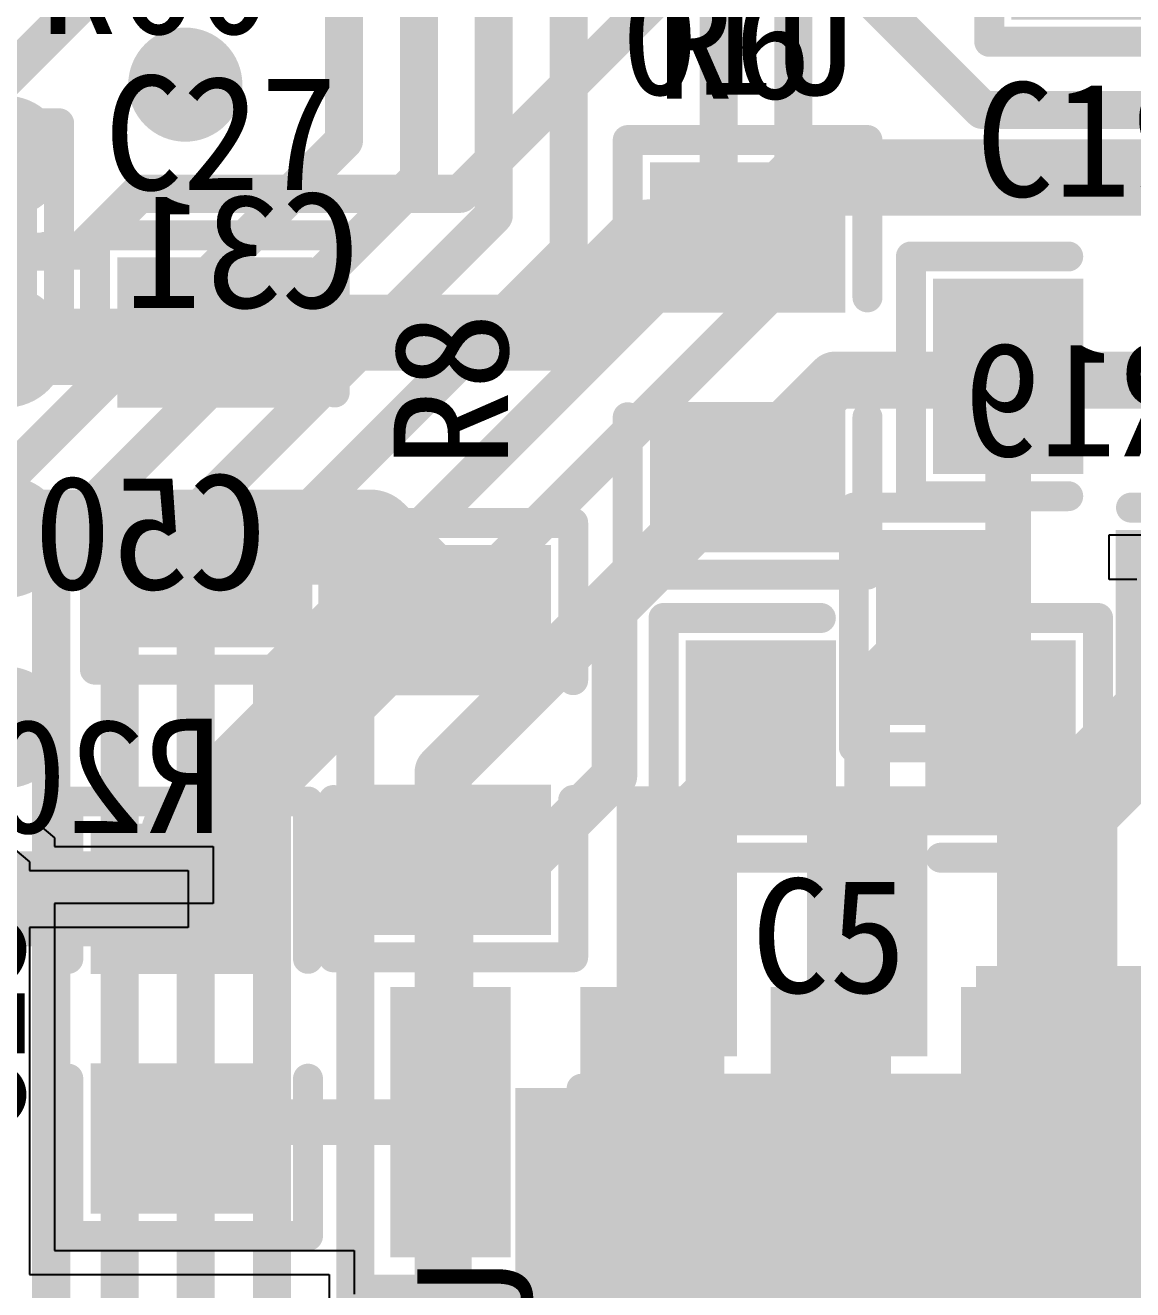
# Model space of a CAD drawing. Header units: millimetres. Extents: x 192 to 285.3, y 128.7 to 184.7.
# Drawn here: x 211.67 to 219.06, y 153.14 to 161.58 of the extents above; entities that cross this region are included whole.
import ezdxf

# ---------------------------------------------------------------- set-up
doc = ezdxf.new("R2010")
doc.units = ezdxf.units.MM
for name, color, linetype in [('BottomLayer', 5, 'Continuous'), ('BottomOverlay', 54, 'Continuous'), ('BottomPaste', 16, 'Continuous'), ('BottomSolder', 6, 'Continuous'), ('ConnectLayer', 7, 'Continuous'), ('MidLayer1', 16, 'Continuous'), ('MidLayer2', 76, 'Continuous'), ('MultiLayer', 9, 'Continuous'), ('TopLayer', 1, 'Continuous'), ('TopOverlay', 2, 'Continuous'), ('TopPaste', 8, 'Continuous'), ('TopSolder', 216, 'Continuous'), ('ViaHoleLayer', 16, 'Continuous')]:
    doc.layers.add(name, color=color, linetype=linetype)

# ---------------------------------------------------------------- blocks, each defined once
blk = doc.blocks.new('MP4560DN_FOOTPRINT_B_34')
at = {"layer": 'BottomLayer'}
for points in [[(-0.8, 3.51), (0.8, 3.51), (-0.8, 4.11), (0.8, 4.11)], [(4.6, 3.51), (6.2, 3.51), (4.6, 4.11), (6.2, 4.11)], [(4, 3.655), (1.4, 3.655), (4, 0.155), (1.4, 0.155)], [(-0.8, 2.24), (0.8, 2.24), (-0.8, 2.84), (0.8, 2.84)], [(4.6, 2.24), (6.2, 2.24), (4.6, 2.84), (6.2, 2.84)], [(-0.8, 0.97), (0.8, 0.97), (-0.8, 1.57), (0.8, 1.57)], [(4.6, 0.97), (6.2, 0.97), (4.6, 1.57), (6.2, 1.57)], [(-0.8, -0.3), (0.8, -0.3), (-0.8, 0.3), (0.8, 0.3)], [(4.6, -0.3), (6.2, -0.3), (4.6, 0.3), (6.2, 0.3)]]:
    blk.add_solid(points, dxfattribs=at)
at = {"layer": 'BottomOverlay', "const_width": 0.2}
for points in [[(4.318, 4.445), (1.1176, 4.445)], [(1.1176, -0.635), (1.1176, 4.445)], [(4.318, -0.635), (4.318, 4.445)], [(2.2, -0.635), (1.1176, -0.635)], [(4.318, -0.635), (3.2, -0.635)]]:
    blk.add_lwpolyline(points, dxfattribs=at)
at = {"layer": 'BottomOverlay', "const_width": 0.1}
for points in [[(1.0676, 4.445, 1), (1.1676, 4.445, 1)], [(1.0676, 4.445, 1), (1.1676, 4.445, 1)], [(4.268, 4.445, 1), (4.368, 4.445, 1)], [(4.268, 4.445, 1), (4.368, 4.445, 1)], [(1.0676, -0.635, 1), (1.1676, -0.635, 1)], [(1.0676, -0.635, 1), (1.1676, -0.635, 1)], [(2.15, -0.635, 1), (2.25, -0.635, 1)], [(2.15, -0.635, 1), (2.25, -0.635, 1)], [(3.15, -0.635, 1), (3.25, -0.635, 1)], [(3.15, -0.635, 1), (3.25, -0.635, 1)], [(4.268, -0.635, 1), (4.368, -0.635, 1)], [(4.268, -0.635, 1), (4.368, -0.635, 1)]]:
    blk.add_lwpolyline(points, format="xyb", close=True, dxfattribs=at)
at = {"layer": 'BottomOverlay', "const_width": 0.2}
blk.add_lwpolyline([(2.2, -0.635, -1), (3.2, -0.635)], format="xyb", dxfattribs=at)
at = {"layer": 'BottomPaste'}
for points in [[(-0.8, 3.51), (0.8, 3.51), (-0.8, 4.11), (0.8, 4.11)], [(4.6, 3.51), (6.2, 3.51), (4.6, 4.11), (6.2, 4.11)], [(4, 3.655), (1.4, 3.655), (4, 0.155), (1.4, 0.155)], [(-0.8, 2.24), (0.8, 2.24), (-0.8, 2.84), (0.8, 2.84)], [(4.6, 2.24), (6.2, 2.24), (4.6, 2.84), (6.2, 2.84)], [(-0.8, 0.97), (0.8, 0.97), (-0.8, 1.57), (0.8, 1.57)], [(4.6, 0.97), (6.2, 0.97), (4.6, 1.57), (6.2, 1.57)], [(-0.8, -0.3), (0.8, -0.3), (-0.8, 0.3), (0.8, 0.3)], [(4.6, -0.3), (6.2, -0.3), (4.6, 0.3), (6.2, 0.3)]]:
    blk.add_solid(points, dxfattribs=at)
at = {"layer": 'BottomSolder'}
for points in [[(-0.9016, 3.4084), (0.9016, 3.4084), (-0.9016, 4.2116), (0.9016, 4.2116)], [(4.4984, 3.4084), (6.3016, 3.4084), (4.4984, 4.2116), (6.3016, 4.2116)], [(4.1016, 3.7566), (1.2984, 3.7566), (4.1016, 0.0534), (1.2984, 0.0534)], [(-0.9016, 2.1384), (0.9016, 2.1384), (-0.9016, 2.9416), (0.9016, 2.9416)], [(4.4984, 2.1384), (6.3016, 2.1384), (4.4984, 2.9416), (6.3016, 2.9416)], [(-0.9016, 0.8684), (0.9016, 0.8684), (-0.9016, 1.6716), (0.9016, 1.6716)], [(4.4984, 0.8684), (6.3016, 0.8684), (4.4984, 1.6716), (6.3016, 1.6716)], [(-0.9016, -0.4016), (0.9016, -0.4016), (-0.9016, 0.4016), (0.9016, 0.4016)], [(4.4984, -0.4016), (6.3016, -0.4016), (4.4984, 0.4016), (6.3016, 0.4016)]]:
    blk.add_solid(points, dxfattribs=at)
blk = doc.blocks.new('0603_B_46')
at = {"layer": 'BottomLayer'}
for points in [[(-1.1999, -0.55), (-0.4, -0.55), (-1.1999, 0.55), (-0.4, 0.55)], [(0.4, -0.55), (1.2, -0.55), (0.4, 0.55), (1.2, 0.55)]]:
    blk.add_solid(points, dxfattribs=at)
at = {"layer": 'BottomOverlay', "const_width": 0.2}
for points in [[(-1.45, -0.8), (-1.45, 0.8)], [(-1.45, 0.8), (-0.4, 0.8)], [(0.4, 0.8), (1.45, 0.8)], [(1.45, -0.8), (1.45, 0.8)], [(-1.45, -0.8), (-0.4, -0.8)], [(0.4, -0.8), (1.45, -0.8)]]:
    blk.add_lwpolyline(points, dxfattribs=at)
at = {"layer": 'BottomOverlay', "const_width": 0.1}
for points in [[(-1.5, 0.8, 1), (-1.4, 0.8, 1)], [(-1.5, 0.8, 1), (-1.4, 0.8, 1)], [(-0.45, 0.8, 1), (-0.35, 0.8, 1)], [(0.35, 0.8, 1), (0.45, 0.8, 1)], [(1.4, 0.8, 1), (1.5, 0.8, 1)], [(1.4, 0.8, 1), (1.5, 0.8, 1)], [(-1.5, -0.8, 1), (-1.4, -0.8, 1)], [(-1.5, -0.8, 1), (-1.4, -0.8, 1)], [(-0.45, -0.8, 1), (-0.35, -0.8, 1)], [(0.35, -0.8, 1), (0.45, -0.8, 1)], [(1.4, -0.8, 1), (1.5, -0.8, 1)], [(1.4, -0.8, 1), (1.5, -0.8, 1)]]:
    blk.add_lwpolyline(points, format="xyb", close=True, dxfattribs=at)
at = {"layer": 'BottomPaste'}
for points in [[(-1.1999, -0.55), (-0.4, -0.55), (-1.1999, 0.55), (-0.4, 0.55)], [(0.4, -0.55), (1.2, -0.55), (0.4, 0.55), (1.2, 0.55)]]:
    blk.add_solid(points, dxfattribs=at)
at = {"layer": 'BottomSolder'}
for points in [[(-1.3015, -0.6516), (-0.2984, -0.6516), (-1.3015, 0.6516), (-0.2984, 0.6516)], [(0.2984, -0.6516), (1.3016, -0.6516), (0.2984, 0.6516), (1.3016, 0.6516)]]:
    blk.add_solid(points, dxfattribs=at)
blk = doc.blocks.new('0603_51')
at = {"layer": 'TopLayer'}
for points in [[(-1.2, -0.55), (-0.4, -0.55), (-1.2, 0.55), (-0.4, 0.55)], [(0.4, -0.55), (1.2, -0.55), (0.4, 0.55), (1.2, 0.55)]]:
    blk.add_solid(points, dxfattribs=at)
at = {"layer": 'TopOverlay', "const_width": 0.2}
for points in [[(-1.45, 0.8), (-1.45, -0.8)], [(-1.45, 0.8), (-0.4, 0.8)], [(0.4, 0.8), (1.45, 0.8)], [(1.45, 0.8), (1.45, -0.8)], [(-1.45, -0.8), (-0.4, -0.8)], [(0.4, -0.8), (1.45, -0.8)]]:
    blk.add_lwpolyline(points, dxfattribs=at)
at = {"layer": 'TopOverlay', "const_width": 0.1}
for points in [[(-1.5, 0.8, 1), (-1.4, 0.8, 1)], [(-1.5, 0.8, 1), (-1.4, 0.8, 1)], [(-0.45, 0.8, 1), (-0.35, 0.8, 1)], [(0.35, 0.8, 1), (0.45, 0.8, 1)], [(1.4, 0.8, 1), (1.5, 0.8, 1)], [(1.4, 0.8, 1), (1.5, 0.8, 1)], [(-1.5, -0.8, 1), (-1.4, -0.8, 1)], [(-1.5, -0.8, 1), (-1.4, -0.8, 1)], [(-0.45, -0.8, 1), (-0.35, -0.8, 1)], [(0.35, -0.8, 1), (0.45, -0.8, 1)], [(1.4, -0.8, 1), (1.5, -0.8, 1)], [(1.4, -0.8, 1), (1.5, -0.8, 1)]]:
    blk.add_lwpolyline(points, format="xyb", close=True, dxfattribs=at)
at = {"layer": 'TopPaste'}
for points in [[(-1.2, -0.55), (-0.4, -0.55), (-1.2, 0.55), (-0.4, 0.55)], [(0.4, -0.55), (1.2, -0.55), (0.4, 0.55), (1.2, 0.55)]]:
    blk.add_solid(points, dxfattribs=at)
at = {"layer": 'TopSolder'}
for points in [[(-1.3016, -0.6516), (-0.2984, -0.6516), (-1.3016, 0.6516), (-0.2984, 0.6516)], [(0.2984, -0.6516), (1.3016, -0.6516), (0.2984, 0.6516), (1.3016, 0.6516)]]:
    blk.add_solid(points, dxfattribs=at)
blk = doc.blocks.new('0603_53')
at = {"layer": 'TopLayer'}
for points in [[(-1.2, -0.55), (-0.4, -0.55), (-1.2, 0.55), (-0.4, 0.55)], [(0.4, -0.55), (1.2, -0.55), (0.4, 0.55), (1.2, 0.55)]]:
    blk.add_solid(points, dxfattribs=at)
at = {"layer": 'TopOverlay', "const_width": 0.2}
for points in [[(-1.45, -0.8), (-1.45, 0.8)], [(-0.4, 0.8), (-1.45, 0.8)], [(1.45, 0.8), (0.4, 0.8)], [(1.45, -0.8), (1.45, 0.8)], [(-0.4, -0.8), (-1.45, -0.8)], [(1.45, -0.8), (0.4, -0.8)]]:
    blk.add_lwpolyline(points, dxfattribs=at)
at = {"layer": 'TopOverlay', "const_width": 0.1}
for points in [[(-1.5, 0.8, 1), (-1.4, 0.8, 1)], [(-1.5, 0.8, 1), (-1.4, 0.8, 1)], [(-0.45, 0.8, 1), (-0.35, 0.8, 1)], [(0.35, 0.8, 1), (0.45, 0.8, 1)], [(1.4, 0.8, 1), (1.5, 0.8, 1)], [(1.4, 0.8, 1), (1.5, 0.8, 1)], [(-1.5, -0.8, 1), (-1.4, -0.8, 1)], [(-1.5, -0.8, 1), (-1.4, -0.8, 1)], [(-0.45, -0.8, 1), (-0.35, -0.8, 1)], [(0.35, -0.8, 1), (0.45, -0.8, 1)], [(1.4, -0.8, 1), (1.5, -0.8, 1)], [(1.4, -0.8, 1), (1.5, -0.8, 1)]]:
    blk.add_lwpolyline(points, format="xyb", close=True, dxfattribs=at)
at = {"layer": 'TopPaste'}
for points in [[(-1.2, -0.55), (-0.4, -0.55), (-1.2, 0.55), (-0.4, 0.55)], [(0.4, -0.55), (1.2, -0.55), (0.4, 0.55), (1.2, 0.55)]]:
    blk.add_solid(points, dxfattribs=at)
at = {"layer": 'TopSolder'}
for points in [[(-1.3016, -0.6516), (-0.2984, -0.6516), (-1.3016, 0.6516), (-0.2984, 0.6516)], [(0.2984, -0.6516), (1.3016, -0.6516), (0.2984, 0.6516), (1.3016, 0.6516)]]:
    blk.add_solid(points, dxfattribs=at)
blk = doc.blocks.new('0603_64')
at = {"layer": 'TopLayer'}
for points in [[(-1.2, -0.55), (-0.4, -0.55), (-1.2, 0.55), (-0.4, 0.55)], [(0.4, -0.55), (1.2, -0.55), (0.4, 0.55), (1.2, 0.55)]]:
    blk.add_solid(points, dxfattribs=at)
at = {"layer": 'TopOverlay', "const_width": 0.2}
for points in [[(-1.45, 0.8), (-1.45, -0.8)], [(-1.45, 0.8), (-0.4, 0.8)], [(0.4, 0.8), (1.45, 0.8)], [(1.45, 0.8), (1.45, -0.8)], [(-1.45, -0.8), (-0.4, -0.8)], [(0.4, -0.8), (1.45, -0.8)]]:
    blk.add_lwpolyline(points, dxfattribs=at)
at = {"layer": 'TopOverlay', "const_width": 0.1}
for points in [[(-1.5, 0.8, 1), (-1.4, 0.8, 1)], [(-1.5, 0.8, 1), (-1.4, 0.8, 1)], [(-0.45, 0.8, 1), (-0.35, 0.8, 1)], [(0.35, 0.8, 1), (0.45, 0.8, 1)], [(1.4, 0.8, 1), (1.5, 0.8, 1)], [(1.4, 0.8, 1), (1.5, 0.8, 1)], [(-1.5, -0.8, 1), (-1.4, -0.8, 1)], [(-1.5, -0.8, 1), (-1.4, -0.8, 1)], [(-0.45, -0.8, 1), (-0.35, -0.8, 1)], [(0.35, -0.8, 1), (0.45, -0.8, 1)], [(1.4, -0.8, 1), (1.5, -0.8, 1)], [(1.4, -0.8, 1), (1.5, -0.8, 1)]]:
    blk.add_lwpolyline(points, format="xyb", close=True, dxfattribs=at)
at = {"layer": 'TopPaste'}
for points in [[(-1.2, -0.55), (-0.4, -0.55), (-1.2, 0.55), (-0.4, 0.55)], [(0.4, -0.55), (1.2, -0.55), (0.4, 0.55), (1.2, 0.55)]]:
    blk.add_solid(points, dxfattribs=at)
at = {"layer": 'TopSolder'}
for points in [[(-1.3016, -0.6516), (-0.2984, -0.6516), (-1.3016, 0.6516), (-0.2984, 0.6516)], [(0.2984, -0.6516), (1.3016, -0.6516), (0.2984, 0.6516), (1.3016, 0.6516)]]:
    blk.add_solid(points, dxfattribs=at)
blk = doc.blocks.new('0603_66')
at = {"layer": 'TopLayer'}
for points in [[(-1.2, -0.55), (-0.4, -0.55), (-1.2, 0.55), (-0.4, 0.55)], [(0.4, -0.55), (1.2, -0.55), (0.4, 0.55), (1.2, 0.55)]]:
    blk.add_solid(points, dxfattribs=at)
at = {"layer": 'TopOverlay', "const_width": 0.2}
for points in [[(-1.45, 0.8), (-1.45, -0.8)], [(-1.45, 0.8), (-0.4, 0.8)], [(0.4, 0.8), (1.45, 0.8)], [(1.45, 0.8), (1.45, -0.8)], [(-1.45, -0.8), (-0.4, -0.8)], [(0.4, -0.8), (1.45, -0.8)]]:
    blk.add_lwpolyline(points, dxfattribs=at)
at = {"layer": 'TopOverlay', "const_width": 0.1}
for points in [[(-1.5, 0.8, 1), (-1.4, 0.8, 1)], [(-1.5, 0.8, 1), (-1.4, 0.8, 1)], [(-0.45, 0.8, 1), (-0.35, 0.8, 1)], [(0.35, 0.8, 1), (0.45, 0.8, 1)], [(1.4, 0.8, 1), (1.5, 0.8, 1)], [(1.4, 0.8, 1), (1.5, 0.8, 1)], [(-1.5, -0.8, 1), (-1.4, -0.8, 1)], [(-1.5, -0.8, 1), (-1.4, -0.8, 1)], [(-0.45, -0.8, 1), (-0.35, -0.8, 1)], [(0.35, -0.8, 1), (0.45, -0.8, 1)], [(1.4, -0.8, 1), (1.5, -0.8, 1)], [(1.4, -0.8, 1), (1.5, -0.8, 1)]]:
    blk.add_lwpolyline(points, format="xyb", close=True, dxfattribs=at)
at = {"layer": 'TopPaste'}
for points in [[(-1.2, -0.55), (-0.4, -0.55), (-1.2, 0.55), (-0.4, 0.55)], [(0.4, -0.55), (1.2, -0.55), (0.4, 0.55), (1.2, 0.55)]]:
    blk.add_solid(points, dxfattribs=at)
at = {"layer": 'TopSolder'}
for points in [[(-1.3016, -0.6516), (-0.2984, -0.6516), (-1.3016, 0.6516), (-0.2984, 0.6516)], [(0.2984, -0.6516), (1.3016, -0.6516), (0.2984, 0.6516), (1.3016, 0.6516)]]:
    blk.add_solid(points, dxfattribs=at)
blk = doc.blocks.new('0603_82')
at = {"layer": 'TopLayer'}
for points in [[(-1.2, -0.55), (-0.4, -0.55), (-1.2, 0.55), (-0.4, 0.55)], [(0.4, -0.55), (1.2, -0.55), (0.4, 0.55), (1.2, 0.55)]]:
    blk.add_solid(points, dxfattribs=at)
at = {"layer": 'TopOverlay', "const_width": 0.2}
for points in [[(-0.4, 0.8), (-1.45, 0.8)], [(-1.45, -0.8), (-1.45, 0.8)], [(1.45, 0.8), (0.4, 0.8)], [(1.45, -0.8), (1.45, 0.8)], [(-0.4, -0.8), (-1.45, -0.8)], [(1.45, -0.8), (0.4, -0.8)]]:
    blk.add_lwpolyline(points, dxfattribs=at)
at = {"layer": 'TopOverlay', "const_width": 0.1}
for points in [[(-1.5, 0.8, 1), (-1.4, 0.8, 1)], [(-1.5, 0.8, 1), (-1.4, 0.8, 1)], [(-0.45, 0.8, 1), (-0.35, 0.8, 1)], [(0.35, 0.8, 1), (0.45, 0.8, 1)], [(1.4, 0.8, 1), (1.5, 0.8, 1)], [(1.4, 0.8, 1), (1.5, 0.8, 1)], [(-1.5, -0.8, 1), (-1.4, -0.8, 1)], [(-1.5, -0.8, 1), (-1.4, -0.8, 1)], [(-0.45, -0.8, 1), (-0.35, -0.8, 1)], [(0.35, -0.8, 1), (0.45, -0.8, 1)], [(1.4, -0.8, 1), (1.5, -0.8, 1)], [(1.4, -0.8, 1), (1.5, -0.8, 1)]]:
    blk.add_lwpolyline(points, format="xyb", close=True, dxfattribs=at)
at = {"layer": 'TopPaste'}
for points in [[(-1.2, -0.55), (-0.4, -0.55), (-1.2, 0.55), (-0.4, 0.55)], [(0.4, -0.55), (1.2, -0.55), (0.4, 0.55), (1.2, 0.55)]]:
    blk.add_solid(points, dxfattribs=at)
at = {"layer": 'TopSolder'}
for points in [[(-1.3016, -0.6516), (-0.2984, -0.6516), (-1.3016, 0.6516), (-0.2984, 0.6516)], [(0.2984, -0.6516), (1.3016, -0.6516), (0.2984, 0.6516), (1.3016, 0.6516)]]:
    blk.add_solid(points, dxfattribs=at)
blk = doc.blocks.new('0603_B_86')
at = {"layer": 'BottomLayer'}
for points in [[(-1.2, -0.55), (-0.4, -0.55), (-1.2, 0.55), (-0.4, 0.55)], [(0.4, -0.55), (1.2, -0.55), (0.4, 0.55), (1.2, 0.55)]]:
    blk.add_solid(points, dxfattribs=at)
at = {"layer": 'BottomOverlay', "const_width": 0.2}
for points in [[(-1.45, 0.8), (-0.4, 0.8)], [(-1.45, -0.8), (-1.45, 0.8)], [(0.4, 0.8), (1.45, 0.8)], [(1.45, -0.8), (1.45, 0.8)], [(-1.45, -0.8), (-0.4, -0.8)], [(0.4, -0.8), (1.45, -0.8)]]:
    blk.add_lwpolyline(points, dxfattribs=at)
at = {"layer": 'BottomOverlay', "const_width": 0.1}
for points in [[(-1.5, 0.8, 1), (-1.4, 0.8, 1)], [(-1.5, 0.8, 1), (-1.4, 0.8, 1)], [(-0.45, 0.8, 1), (-0.35, 0.8, 1)], [(0.35, 0.8, 1), (0.45, 0.8, 1)], [(1.4, 0.8, 1), (1.5, 0.8, 1)], [(1.4, 0.8, 1), (1.5, 0.8, 1)], [(-1.5, -0.8, 1), (-1.4, -0.8, 1)], [(-1.5, -0.8, 1), (-1.4, -0.8, 1)], [(-0.45, -0.8, 1), (-0.35, -0.8, 1)], [(0.35, -0.8, 1), (0.45, -0.8, 1)], [(1.4, -0.8, 1), (1.5, -0.8, 1)], [(1.4, -0.8, 1), (1.5, -0.8, 1)]]:
    blk.add_lwpolyline(points, format="xyb", close=True, dxfattribs=at)
at = {"layer": 'BottomPaste'}
for points in [[(-1.2, -0.55), (-0.4, -0.55), (-1.2, 0.55), (-0.4, 0.55)], [(0.4, -0.55), (1.2, -0.55), (0.4, 0.55), (1.2, 0.55)]]:
    blk.add_solid(points, dxfattribs=at)
at = {"layer": 'BottomSolder'}
for points in [[(-1.3016, -0.6516), (-0.2984, -0.6516), (-1.3016, 0.6516), (-0.2984, 0.6516)], [(0.2984, -0.6516), (1.3016, -0.6516), (0.2984, 0.6516), (1.3016, 0.6516)]]:
    blk.add_solid(points, dxfattribs=at)
blk = doc.blocks.new('0603_102')
at = {"layer": 'TopLayer'}
for points in [[(-1.2, -0.55), (-0.4, -0.55), (-1.2, 0.55), (-0.4, 0.55)], [(0.4, -0.55), (1.2, -0.55), (0.4, 0.55), (1.2, 0.55)]]:
    blk.add_solid(points, dxfattribs=at)
at = {"layer": 'TopOverlay', "const_width": 0.2}
for points in [[(-0.4, 0.8), (-1.45, 0.8)], [(-1.45, 0.8), (-1.45, -0.8)], [(1.45, 0.8), (0.4, 0.8)], [(1.45, 0.8), (1.45, -0.8)], [(-0.4, -0.8), (-1.45, -0.8)], [(1.45, -0.8), (0.4, -0.8)]]:
    blk.add_lwpolyline(points, dxfattribs=at)
at = {"layer": 'TopOverlay', "const_width": 0.1}
for points in [[(-1.5, 0.8, 1), (-1.4, 0.8, 1)], [(-1.5, 0.8, 1), (-1.4, 0.8, 1)], [(-0.45, 0.8, 1), (-0.35, 0.8, 1)], [(0.35, 0.8, 1), (0.45, 0.8, 1)], [(1.4, 0.8, 1), (1.5, 0.8, 1)], [(1.4, 0.8, 1), (1.5, 0.8, 1)], [(-1.5, -0.8, 1), (-1.4, -0.8, 1)], [(-1.5, -0.8, 1), (-1.4, -0.8, 1)], [(-0.45, -0.8, 1), (-0.35, -0.8, 1)], [(0.35, -0.8, 1), (0.45, -0.8, 1)], [(1.4, -0.8, 1), (1.5, -0.8, 1)], [(1.4, -0.8, 1), (1.5, -0.8, 1)]]:
    blk.add_lwpolyline(points, format="xyb", close=True, dxfattribs=at)
at = {"layer": 'TopPaste'}
for points in [[(-1.2, -0.55), (-0.4, -0.55), (-1.2, 0.55), (-0.4, 0.55)], [(0.4, -0.55), (1.2, -0.55), (0.4, 0.55), (1.2, 0.55)]]:
    blk.add_solid(points, dxfattribs=at)
at = {"layer": 'TopSolder'}
for points in [[(-1.3016, -0.6516), (-0.2984, -0.6516), (-1.3016, 0.6516), (-0.2984, 0.6516)], [(0.2984, -0.6516), (1.3016, -0.6516), (0.2984, 0.6516), (1.3016, 0.6516)]]:
    blk.add_solid(points, dxfattribs=at)
blk = doc.blocks.new('MP4560DN_FOOTPRINT_118')
at = {"layer": 'TopLayer'}
for points in [[(-0.8, -0.3), (0.8, -0.3), (-0.8, 0.3), (0.8, 0.3)], [(4.6, -0.3), (6.2, -0.3), (4.6, 0.3), (6.2, 0.3)], [(4, -0.155), (1.4, -0.155), (4, -3.655), (1.4, -3.655)], [(-0.8, -1.57), (0.8, -1.57), (-0.8, -0.97), (0.8, -0.97)], [(4.6, -1.57), (6.2, -1.57), (4.6, -0.97), (6.2, -0.97)], [(-0.8, -2.84), (0.8, -2.84), (-0.8, -2.24), (0.8, -2.24)], [(4.6, -2.84), (6.2, -2.84), (4.6, -2.24), (6.2, -2.24)], [(-0.8, -4.11), (0.8, -4.11), (-0.8, -3.51), (0.8, -3.51)], [(4.6, -4.11), (6.2, -4.11), (4.6, -3.51), (6.2, -3.51)]]:
    blk.add_solid(points, dxfattribs=at)
at = {"layer": 'TopOverlay', "const_width": 0.2}
for points in [[(1.1176, -4.445), (1.1176, 0.635)], [(2.2, 0.635), (1.1176, 0.635)], [(4.318, 0.635), (3.2, 0.635)], [(4.318, -4.445), (4.318, 0.635)], [(4.318, -4.445), (1.1176, -4.445)]]:
    blk.add_lwpolyline(points, dxfattribs=at)
at = {"layer": 'TopOverlay', "const_width": 0.1}
for points in [[(1.0676, 0.635, 1), (1.1676, 0.635, 1)], [(1.0676, 0.635, 1), (1.1676, 0.635, 1)], [(2.15, 0.635, 1), (2.25, 0.635, 1)], [(2.15, 0.635, 1), (2.25, 0.635, 1)], [(3.15, 0.635, 1), (3.25, 0.635, 1)], [(3.15, 0.635, 1), (3.25, 0.635, 1)], [(4.268, 0.635, 1), (4.368, 0.635, 1)], [(4.268, 0.635, 1), (4.368, 0.635, 1)], [(1.0676, -4.445, 1), (1.1676, -4.445, 1)], [(1.0676, -4.445, 1), (1.1676, -4.445, 1)], [(4.268, -4.445, 1), (4.368, -4.445, 1)], [(4.268, -4.445, 1), (4.368, -4.445, 1)]]:
    blk.add_lwpolyline(points, format="xyb", close=True, dxfattribs=at)
at = {"layer": 'TopOverlay', "const_width": 0.2}
blk.add_lwpolyline([(3.2, 0.635, -1), (2.2, 0.635)], format="xyb", dxfattribs=at)
at = {"layer": 'TopPaste'}
for points in [[(-0.8, -0.3), (0.8, -0.3), (-0.8, 0.3), (0.8, 0.3)], [(4.6, -0.3), (6.2, -0.3), (4.6, 0.3), (6.2, 0.3)], [(4, -0.155), (1.4, -0.155), (4, -3.655), (1.4, -3.655)], [(-0.8, -1.57), (0.8, -1.57), (-0.8, -0.97), (0.8, -0.97)], [(4.6, -1.57), (6.2, -1.57), (4.6, -0.97), (6.2, -0.97)], [(-0.8, -2.84), (0.8, -2.84), (-0.8, -2.24), (0.8, -2.24)], [(4.6, -2.84), (6.2, -2.84), (4.6, -2.24), (6.2, -2.24)], [(-0.8, -4.11), (0.8, -4.11), (-0.8, -3.51), (0.8, -3.51)], [(4.6, -4.11), (6.2, -4.11), (4.6, -3.51), (6.2, -3.51)]]:
    blk.add_solid(points, dxfattribs=at)
at = {"layer": 'TopSolder'}
for points in [[(-0.9016, -0.4016), (0.9016, -0.4016), (-0.9016, 0.4016), (0.9016, 0.4016)], [(4.4984, -0.4016), (6.3016, -0.4016), (4.4984, 0.4016), (6.3016, 0.4016)], [(4.1016, -0.0534), (1.2984, -0.0534), (4.1016, -3.7566), (1.2984, -3.7566)], [(-0.9016, -1.6716), (0.9016, -1.6716), (-0.9016, -0.8684), (0.9016, -0.8684)], [(4.4984, -1.6716), (6.3016, -1.6716), (4.4984, -0.8684), (6.3016, -0.8684)], [(-0.9016, -2.9416), (0.9016, -2.9416), (-0.9016, -2.1384), (0.9016, -2.1384)], [(4.4984, -2.9416), (6.3016, -2.9416), (4.4984, -2.1384), (6.3016, -2.1384)], [(-0.9016, -4.2116), (0.9016, -4.2116), (-0.9016, -3.4084), (0.9016, -3.4084)], [(4.4984, -4.2116), (6.3016, -4.2116), (4.4984, -3.4084), (6.3016, -3.4084)]]:
    blk.add_solid(points, dxfattribs=at)
blk = doc.blocks.new('SO_8_119')
at = {"layer": 'TopLayer', "const_width": 0.6096}
for points in [[(-2.2888, 1.905), (-3.7112, 1.905)], [(-2.2888, 0.635), (-3.7112, 0.635)], [(-2.2888, -0.635), (-3.7112, -0.635)], [(-2.2888, -1.905), (-3.7112, -1.905)]]:
    blk.add_lwpolyline(points, dxfattribs=at)
at = {"layer": 'TopLayer', "const_width": 0.3048}
for points in [[(-3.8636, 1.905, 1), (-3.5588, 1.905, 1)], [(-3.8636, 0.635, 1), (-3.5588, 0.635, 1)], [(-3.8636, -0.635, 1), (-3.5588, -0.635, 1)], [(-3.8636, -1.905, 1), (-3.5588, -1.905, 1)]]:
    blk.add_lwpolyline(points, format="xyb", close=True, dxfattribs=at)
at = {"layer": 'TopPaste', "const_width": 0.6096}
for points in [[(-2.2888, 1.905), (-3.7112, 1.905)], [(-2.2888, 0.635), (-3.7112, 0.635)], [(-2.2888, -0.635), (-3.7112, -0.635)], [(-2.2888, -1.905), (-3.7112, -1.905)]]:
    blk.add_lwpolyline(points, dxfattribs=at)
at = {"layer": 'TopPaste', "const_width": 0.3048}
for points in [[(-3.8636, 1.905, 1), (-3.5588, 1.905, 1)], [(-3.8636, 0.635, 1), (-3.5588, 0.635, 1)], [(-3.8636, -0.635, 1), (-3.5588, -0.635, 1)], [(-3.8636, -1.905, 1), (-3.5588, -1.905, 1)]]:
    blk.add_lwpolyline(points, format="xyb", close=True, dxfattribs=at)
at = {"layer": 'TopSolder', "const_width": 0.8128}
for points in [[(-2.2888, 1.905), (-3.7112, 1.905)], [(-2.2888, 0.635), (-3.7112, 0.635)], [(-2.2888, -0.635), (-3.7112, -0.635)], [(-2.2888, -1.905), (-3.7112, -1.905)]]:
    blk.add_lwpolyline(points, dxfattribs=at)
at = {"layer": 'TopSolder', "const_width": 0.4064}
for points in [[(-3.9144, 1.905, 1), (-3.508, 1.905, 1)], [(-3.9144, 0.635, 1), (-3.508, 0.635, 1)], [(-3.9144, -0.635, 1), (-3.508, -0.635, 1)], [(-3.9144, -1.905, 1), (-3.508, -1.905, 1)]]:
    blk.add_lwpolyline(points, format="xyb", close=True, dxfattribs=at)
blk = doc.blocks.new('0603_123')
at = {"layer": 'TopLayer'}
for points in [[(-1.2, -0.55), (-0.4, -0.55), (-1.2, 0.55), (-0.4, 0.55)], [(0.4, -0.55), (1.2, -0.55), (0.4, 0.55), (1.2, 0.55)]]:
    blk.add_solid(points, dxfattribs=at)
at = {"layer": 'TopOverlay', "const_width": 0.2}
for points in [[(-1.45, -0.8), (-1.45, 0.8)], [(-1.45, 0.8), (-0.4, 0.8)], [(0.4, 0.8), (1.45, 0.8)], [(1.45, -0.8), (1.45, 0.8)], [(-1.45, -0.8), (-0.4, -0.8)], [(0.4, -0.8), (1.45, -0.8)]]:
    blk.add_lwpolyline(points, dxfattribs=at)
at = {"layer": 'TopOverlay', "const_width": 0.1}
for points in [[(-1.5, 0.8, 1), (-1.4, 0.8, 1)], [(-1.5, 0.8, 1), (-1.4, 0.8, 1)], [(-0.45, 0.8, 1), (-0.35, 0.8, 1)], [(0.35, 0.8, 1), (0.45, 0.8, 1)], [(1.4, 0.8, 1), (1.5, 0.8, 1)], [(1.4, 0.8, 1), (1.5, 0.8, 1)], [(-1.5, -0.8, 1), (-1.4, -0.8, 1)], [(-1.5, -0.8, 1), (-1.4, -0.8, 1)], [(-0.45, -0.8, 1), (-0.35, -0.8, 1)], [(0.35, -0.8, 1), (0.45, -0.8, 1)], [(1.4, -0.8, 1), (1.5, -0.8, 1)], [(1.4, -0.8, 1), (1.5, -0.8, 1)]]:
    blk.add_lwpolyline(points, format="xyb", close=True, dxfattribs=at)
at = {"layer": 'TopPaste'}
for points in [[(-1.2, -0.55), (-0.4, -0.55), (-1.2, 0.55), (-0.4, 0.55)], [(0.4, -0.55), (1.2, -0.55), (0.4, 0.55), (1.2, 0.55)]]:
    blk.add_solid(points, dxfattribs=at)
at = {"layer": 'TopSolder'}
for points in [[(-1.3016, -0.6516), (-0.2984, -0.6516), (-1.3016, 0.6516), (-0.2984, 0.6516)], [(0.2984, -0.6516), (1.3016, -0.6516), (0.2984, 0.6516), (1.3016, 0.6516)]]:
    blk.add_solid(points, dxfattribs=at)

msp = doc.modelspace()

# ---------------------------------------------------------------- linework, layer by layer
at = {"layer": 'BottomLayer'}
for points, const_width in [([(213.7934, 160.8142), (213.7934, 163.393)], 0.254), ([(214.2934, 160.5618), (214.2934, 163.393)], 0.254), ([(214.7934, 160.3156), (214.7934, 163.393)], 0.254), ([(215.2934, 160.079), (215.2934, 163.393)], 0.254), ([(216.2934, 160.2154), (216.2934, 163.393)], 0.254), ([(216.7934, 159.9534), (216.7934, 163.393)], 0.254), ([(217.2934, 161.781), (218.0554, 161.019)], 0.254), ([(218.0554, 161.019), (222.2532, 161.019)], 0.254), ([(211.3566, 158.3774), (213.7934, 160.8142)], 0.254), ([(211.8392, 158.1076), (214.2934, 160.5618)], 0.254), ([(212.2964, 157.8186), (214.7934, 160.3156)], 0.254), ([(213.3124, 157.2344), (216.2934, 160.2154)], 0.254), ([(212.8044, 157.59), (215.2934, 160.079)], 0.254), ([(213.8684, 157.0284), (216.7934, 159.9534)], 0.254), ([(214.4554, 156.5994), (217.0716, 159.2156)], 0.381), ([(217.0716, 159.2156), (218.621, 159.2156)], 0.381), ([(217.8503, 159.2156), (218.621, 159.2156)], 0.381), ([(218.621, 159.2156), (222.8374, 159.2156)], 0.381), ([(211.8392, 151.367), (211.8392, 158.1076)], 0.254), ([(212.2964, 151.0622), (212.2964, 157.8186)], 0.254), ([(217.2844, 157.1806), (217.7574, 157.6537)], 0.3048), ([(212.8044, 149.7795), (212.8044, 157.59)], 0.254), ([(218.5544, 156.2788), (219.4464, 157.1708)], 0.635), ([(213.3124, 142.731), (213.3124, 157.2344)], 0.254), ([(217.2844, 155.6036), (217.2844, 157.1806)], 0.3048), ([(213.8684, 142.81), (213.8684, 157.0284)], 0.254), ([(214.4554, 150.732), (214.4554, 156.5994)], 0.381), ([(218.5544, 155.6036), (218.5544, 156.2788)], 0.635), ([(216.0144, 153.491), (216.0144, 155.6036)], 0.635), ([(218.5544, 153.5386), (218.5544, 155.6036)], 0.635), ([(219.0878, 154.072), (221.8214, 154.072)], 0.508)]:
    msp.add_lwpolyline(points, dxfattribs=dict(at, const_width=const_width))
for points, const_width in [([(212.5439, 161.188, 1), (212.9249, 161.188, 1)], 0.381), ([(217.9919, 161.019, 1), (218.1189, 161.019, 1)], 0.127), ([(217.9919, 161.019, 1), (218.1189, 161.019, 1)], 0.127), ([(213.7299, 160.8142, 1), (213.8569, 160.8142, 1)], 0.127), ([(213.7299, 160.8142, 1), (213.8569, 160.8142, 1)], 0.127), ([(214.2299, 160.5618, 1), (214.3569, 160.5618, 1)], 0.127), ([(214.2299, 160.5618, 1), (214.3569, 160.5618, 1)], 0.127), ([(214.7299, 160.3156, 1), (214.8569, 160.3156, 1)], 0.127), ([(214.7299, 160.3156, 1), (214.8569, 160.3156, 1)], 0.127), ([(216.2299, 160.2154, 1), (216.3569, 160.2154, 1)], 0.127), ([(216.2299, 160.2154, 1), (216.3569, 160.2154, 1)], 0.127), ([(215.2299, 160.079, 1), (215.3569, 160.079, 1)], 0.127), ([(215.2299, 160.079, 1), (215.3569, 160.079, 1)], 0.127), ([(216.7299, 159.9534, 1), (216.8569, 159.9534, 1)], 0.127), ([(216.7299, 159.9534, 1), (216.8569, 159.9534, 1)], 0.127), ([(216.9764, 159.2156, 1), (217.1669, 159.2156, 1)], 0.1905), ([(216.9764, 159.2156, 1), (217.1669, 159.2156, 1)], 0.1905), ([(217.7551, 159.2156, 1), (217.9456, 159.2156, 1)], 0.1905), ([(218.5258, 159.2156, 1), (218.7163, 159.2156, 1)], 0.1905), ([(218.5258, 159.2156, 1), (218.7163, 159.2156, 1)], 0.1905), ([(218.5258, 159.2156, 1), (218.7163, 159.2156, 1)], 0.1905), ([(211.7757, 158.1076, 1), (211.9027, 158.1076, 1)], 0.127), ([(211.7757, 158.1076, 1), (211.9027, 158.1076, 1)], 0.127), ([(212.2329, 157.8186, 1), (212.3599, 157.8186, 1)], 0.127), ([(212.2329, 157.8186, 1), (212.3599, 157.8186, 1)], 0.127), ([(217.6812, 157.6537, 1), (217.8336, 157.6537, 1)], 0.1524), ([(212.7409, 157.59, 1), (212.8679, 157.59, 1)], 0.127), ([(212.7409, 157.59, 1), (212.8679, 157.59, 1)], 0.127), ([(213.2489, 157.2344, 1), (213.3759, 157.2344, 1)], 0.127), ([(213.2489, 157.2344, 1), (213.3759, 157.2344, 1)], 0.127), ([(217.2082, 157.1806, 1), (217.3606, 157.1806, 1)], 0.1524), ([(217.2082, 157.1806, 1), (217.3606, 157.1806, 1)], 0.1524), ([(213.8049, 157.0284, 1), (213.9319, 157.0284, 1)], 0.127), ([(213.8049, 157.0284, 1), (213.9319, 157.0284, 1)], 0.127), ([(214.3602, 156.5994, 1), (214.5507, 156.5994, 1)], 0.1905), ([(214.3602, 156.5994, 1), (214.5507, 156.5994, 1)], 0.1905), ([(218.3956, 156.2788, 1), (218.7131, 156.2788, 1)], 0.3175), ([(218.3956, 156.2788, 1), (218.7131, 156.2788, 1)], 0.3175), ([(215.8556, 155.6036, 1), (216.1731, 155.6036, 1)], 0.3175), ([(218.3956, 155.6036, 1), (218.7131, 155.6036, 1)], 0.3175), ([(218.3956, 155.6036, 1), (218.7131, 155.6036, 1)], 0.3175), ([(217.2082, 155.6036, 1), (217.3606, 155.6036, 1)], 0.1524), ([(218.9608, 154.072, 1), (219.2148, 154.072, 1)], 0.254), ([(215.8556, 153.491, 1), (216.1731, 153.491, 1)], 0.3175), ([(218.3956, 153.5386, 1), (218.7131, 153.5386, 1)], 0.3175)]:
    msp.add_lwpolyline(points, format="xyb", close=True, dxfattribs=dict(at, const_width=const_width))
msp.add_solid([(214.938, 151.283), (220.8864, 151.283), (214.938, 154.4912), (220.8864, 154.4912)], dxfattribs=at)
at = {"layer": 'ConnectLayer'}
for p, q in [((210.2787, 156.2295), (211.7011, 156.2295)), ((211.7011, 156.2295), (211.7638, 156.2419)), ((211.7638, 156.2419), (211.8619, 156.1614)), ((211.8619, 156.1614), (211.8619, 156.1037)), ((211.8619, 156.1037), (212.9202, 156.1037)), ((212.9202, 156.1037), (212.9202, 155.7227)), ((212.9202, 155.7227), (211.8619, 155.7227)), ((211.8619, 155.7227), (211.8619, 155.0052)), ((211.8619, 155.0052), (211.8619, 153.4052)), ((211.8619, 153.4052), (213.8619, 153.4052)), ((213.8619, 153.4052), (213.8619, 153.1152))]:
    msp.add_line(p, q, dxfattribs=at)
at = {"layer": 'MidLayer1', "const_width": 0.381}
msp.add_lwpolyline([(212.5439, 161.188, 1), (212.9249, 161.188, 1)], format="xyb", close=True, dxfattribs=at)
at = {"layer": 'MidLayer2', "const_width": 0.381}
msp.add_lwpolyline([(212.5439, 161.188, 1), (212.9249, 161.188, 1)], format="xyb", close=True, dxfattribs=at)
at = {"layer": 'MultiLayer', "const_width": 0.381}
msp.add_lwpolyline([(212.5439, 161.188, 1), (212.9249, 161.188, 1)], format="xyb", close=True, dxfattribs=at)
at = {"layer": 'TopLayer'}
for p, q in [((218.9007, 157.886), (218.9007, 158.183)), ((218.9007, 158.183), (219.6369, 158.183)), ((219.0844, 157.886), (218.9007, 157.886)), ((211.5972, 156.0817), (211.6954, 156.0012)), ((211.6954, 156.0012), (211.6954, 155.9435)), ((211.6954, 155.9435), (212.7537, 155.9435)), ((212.7537, 155.9435), (212.7537, 155.5625)), ((212.7537, 155.5625), (211.6954, 155.5625)), ((211.6954, 155.5625), (211.6954, 154.845)), ((211.6954, 154.845), (211.6954, 153.245)), ((211.6954, 153.245), (213.6954, 153.245)), ((213.6954, 153.245), (213.6954, 152.955))]:
    msp.add_line(p, q, dxfattribs=at)
for points, const_width in [([(214.5685, 160.4591), (216.9954, 162.886)], 0.254), ([(211.014, 160.708), (212.5334, 162.2275)], 0.254), ([(216.4874, 160.168), (216.8875, 160.5681)], 0.508), ([(216.8875, 160.5681), (220.0625, 160.5681)], 0.508), ([(212.0446, 160.0792), (212.4245, 160.4591)], 0.254), ([(212.4245, 160.4591), (214.5685, 160.4591)], 0.254), ([(215.192, 159.533), (215.827, 160.168)], 0.508), ([(215.827, 160.168), (216.4874, 160.168)], 0.508), ([(209.8492, 160.073), (211.7976, 160.073)], 0.254), ([(211.7976, 160.073), (211.8038, 160.0792)], 0.254), ([(211.8038, 160.0792), (212.0446, 160.0792)], 0.254), ([(212.9314, 159.533), (215.192, 159.533)], 0.508), ([(210.8234, 159.438), (212.8364, 159.438)], 0.508), ([(212.8364, 159.438), (212.9314, 159.533)], 0.3048), ([(218.2274, 156.879), (218.2274, 159.241)], 0.3048), ([(215.5984, 157.679), (216.4874, 158.568)], 0.3048), ([(210.8234, 158.168), (213.9684, 158.168)], 0.635), ([(213.9684, 158.168), (214.5234, 157.613)], 0.635), ([(212.7534, 156.1744), (214.1921, 157.613)], 0.635), ([(215.5984, 156.574), (215.5984, 157.679)], 0.3048), ([(214.1921, 157.613), (214.5234, 157.613)], 0.3), ([(215.7734, 156.025), (216.5764, 156.828)], 0.3048), ([(215.0374, 156.013), (215.5984, 156.574)], 0.3048), ([(212.7534, 155.753), (212.7534, 156.1744)], 0.635), ([(214.5034, 154.263), (214.5034, 155.993)], 0.3048), ([(214.5234, 156.013), (215.0374, 156.013)], 0.3048), ([(215.7734, 154.263), (215.7734, 156.025)], 0.3048), ([(210.9928, 155.753), (212.7534, 155.753)], 0.635), ([(212.8634, 154.263), (214.5034, 154.263)], 0.3048)]:
    msp.add_lwpolyline(points, dxfattribs=dict(at, const_width=const_width))
for points, const_width in [([(212.5439, 161.188, 1), (212.9249, 161.188, 1)], 0.381), ([(216.7605, 160.5681, 1), (217.0145, 160.5681, 1)], 0.254), ([(216.7605, 160.5681, 1), (217.0145, 160.5681, 1)], 0.254), ([(212.361, 160.4591, 1), (212.488, 160.4591, 1)], 0.127), ([(212.361, 160.4591, 1), (212.488, 160.4591, 1)], 0.127), ([(214.505, 160.4591, 1), (214.632, 160.4591, 1)], 0.127), ([(214.505, 160.4591, 1), (214.632, 160.4591, 1)], 0.127), ([(215.7, 160.168, 1), (215.954, 160.168, 1)], 0.254), ([(215.7, 160.168, 1), (215.954, 160.168, 1)], 0.254), ([(216.3604, 160.168, 1), (216.6144, 160.168, 1)], 0.254), ([(216.3604, 160.168, 1), (216.6144, 160.168, 1)], 0.254), ([(211.7341, 160.073, 1), (211.8611, 160.073, 1)], 0.127), ([(211.7341, 160.073, 1), (211.8611, 160.073, 1)], 0.127), ([(211.7403, 160.0792, 1), (211.8673, 160.0792, 1)], 0.127), ([(211.7403, 160.0792, 1), (211.8673, 160.0792, 1)], 0.127), ([(211.9811, 160.0792, 1), (212.1081, 160.0792, 1)], 0.127), ([(211.9811, 160.0792, 1), (212.1081, 160.0792, 1)], 0.127), ([(212.8044, 159.533, 1), (213.0584, 159.533, 1)], 0.254), ([(215.065, 159.533, 1), (215.319, 159.533, 1)], 0.254), ([(215.065, 159.533, 1), (215.319, 159.533, 1)], 0.254), ([(212.7094, 159.438, 1), (212.9634, 159.438, 1)], 0.254), ([(212.8552, 159.533, 1), (213.0076, 159.533, 1)], 0.1524), ([(212.7602, 159.438, 1), (212.9126, 159.438, 1)], 0.1524), ([(218.1512, 159.241, 1), (218.3036, 159.241, 1)], 0.1524), ([(216.4112, 158.568, 1), (216.5636, 158.568, 1)], 0.1524), ([(213.8097, 158.168, 1), (214.1272, 158.168, 1)], 0.3175), ([(213.8097, 158.168, 1), (214.1272, 158.168, 1)], 0.3175), ([(214.0333, 157.613, 1), (214.3508, 157.613, 1)], 0.3175), ([(214.3647, 157.613, 1), (214.6822, 157.613, 1)], 0.3175), ([(215.5222, 157.679, 1), (215.6746, 157.679, 1)], 0.1524), ([(215.5222, 157.679, 1), (215.6746, 157.679, 1)], 0.1524), ([(214.1171, 157.613, 1), (214.2671, 157.613, 1)], 0.15), ([(214.4484, 157.613, 1), (214.5984, 157.613, 1)], 0.15), ([(218.1512, 156.879, 1), (218.3036, 156.879, 1)], 0.1524), ([(216.5002, 156.828, 1), (216.6526, 156.828, 1)], 0.1524), ([(215.5222, 156.574, 1), (215.6746, 156.574, 1)], 0.1524), ([(215.5222, 156.574, 1), (215.6746, 156.574, 1)], 0.1524), ([(212.5947, 156.1744, 1), (212.9122, 156.1744, 1)], 0.3175), ([(212.5947, 156.1744, 1), (212.9122, 156.1744, 1)], 0.3175), ([(214.4272, 155.993, 1), (214.5796, 155.993, 1)], 0.1524), ([(214.4472, 156.013, 1), (214.5996, 156.013, 1)], 0.1524), ([(214.9612, 156.013, 1), (215.1136, 156.013, 1)], 0.1524), ([(214.9612, 156.013, 1), (215.1136, 156.013, 1)], 0.1524), ([(215.6972, 156.025, 1), (215.8496, 156.025, 1)], 0.1524), ([(215.6972, 156.025, 1), (215.8496, 156.025, 1)], 0.1524), ([(212.5947, 155.753, 1), (212.9122, 155.753, 1)], 0.3175), ([(212.5947, 155.753, 1), (212.9122, 155.753, 1)], 0.3175), ([(212.7872, 154.263, 1), (212.9396, 154.263, 1)], 0.1524), ([(214.4272, 154.263, 1), (214.5796, 154.263, 1)], 0.1524), ([(214.4272, 154.263, 1), (214.5796, 154.263, 1)], 0.1524), ([(215.6972, 154.263, 1), (215.8496, 154.263, 1)], 0.1524)]:
    msp.add_lwpolyline(points, format="xyb", close=True, dxfattribs=dict(at, const_width=const_width))
msp.add_solid([(218.0114, 153.526), (220.1704, 153.526), (218.0114, 155.304), (220.1704, 155.304)], dxfattribs=at)
at = {"layer": 'ViaHoleLayer', "const_width": 0.1905}
msp.add_lwpolyline([(212.6392, 161.188, 1), (212.8297, 161.188, 1)], format="xyb", close=True, dxfattribs=at)

# ---------------------------------------------------------------- block references
for name, p, rotation in [('0603_64', (218.9004, 162.924), 90), ('SO_8_119', (207.8234, 158.803), 180), ('0603_B_86', (210.4422, 160.13), 360), ('0603_53', (216.4874, 159.368), 270), ('0603_82', (212.9314, 158.733), 270), ('0603_102', (219.0274, 159.241), 180), ('0603_B_46', (218.6464, 157.5646), 360), ('0603_51', (214.5234, 156.813), 90), ('0603_123', (217.3764, 156.828), 360), ('0603_66', (212.7534, 154.953), 90), ('MP4560DN_FOOTPRINT_B_34', (216.0144, 155.6036), 270), ('MP4560DN_FOOTPRINT_118', (218.3134, 154.263), 270)]:
    msp.add_blockref(name, p, dxfattribs=dict(rotation=rotation))

# ---------------------------------------------------------------- texts
at = {"layer": 'BottomOverlay', "text_generation_flag": 2}
for s, p in [('U10', (217.1986, 161.1206)), ('C31', (213.8966, 159.6982)), ('R19', (219.4846, 158.7076)), ('C50', (213.2774, 157.8186)), ('R20', (212.9822, 156.193))]:
    msp.add_text(s, height=0.762, dxfattribs=at).set_placement(p)
msp.add_text('U5', height=0.762, rotation=90, dxfattribs=at).set_placement((215.0444, 153.3436))
at = {"layer": 'TopOverlay'}
for s, p in [('R60', (211.763, 161.527)), ('R6', (215.8778, 161.0952)), ('C27', (212.1948, 160.4856)), ('C19', (218.0114, 160.4411)), ('C5', (216.5128, 155.1262))]:
    msp.add_text(s, height=0.762, dxfattribs=at).set_placement(p)
for s, p in [('R8', (214.8872, 158.6314)), ('C13', (211.6614, 154.1356))]:
    msp.add_text(s, height=0.762, rotation=90, dxfattribs=at).set_placement(p)

doc.saveas('drawing.dxf')
